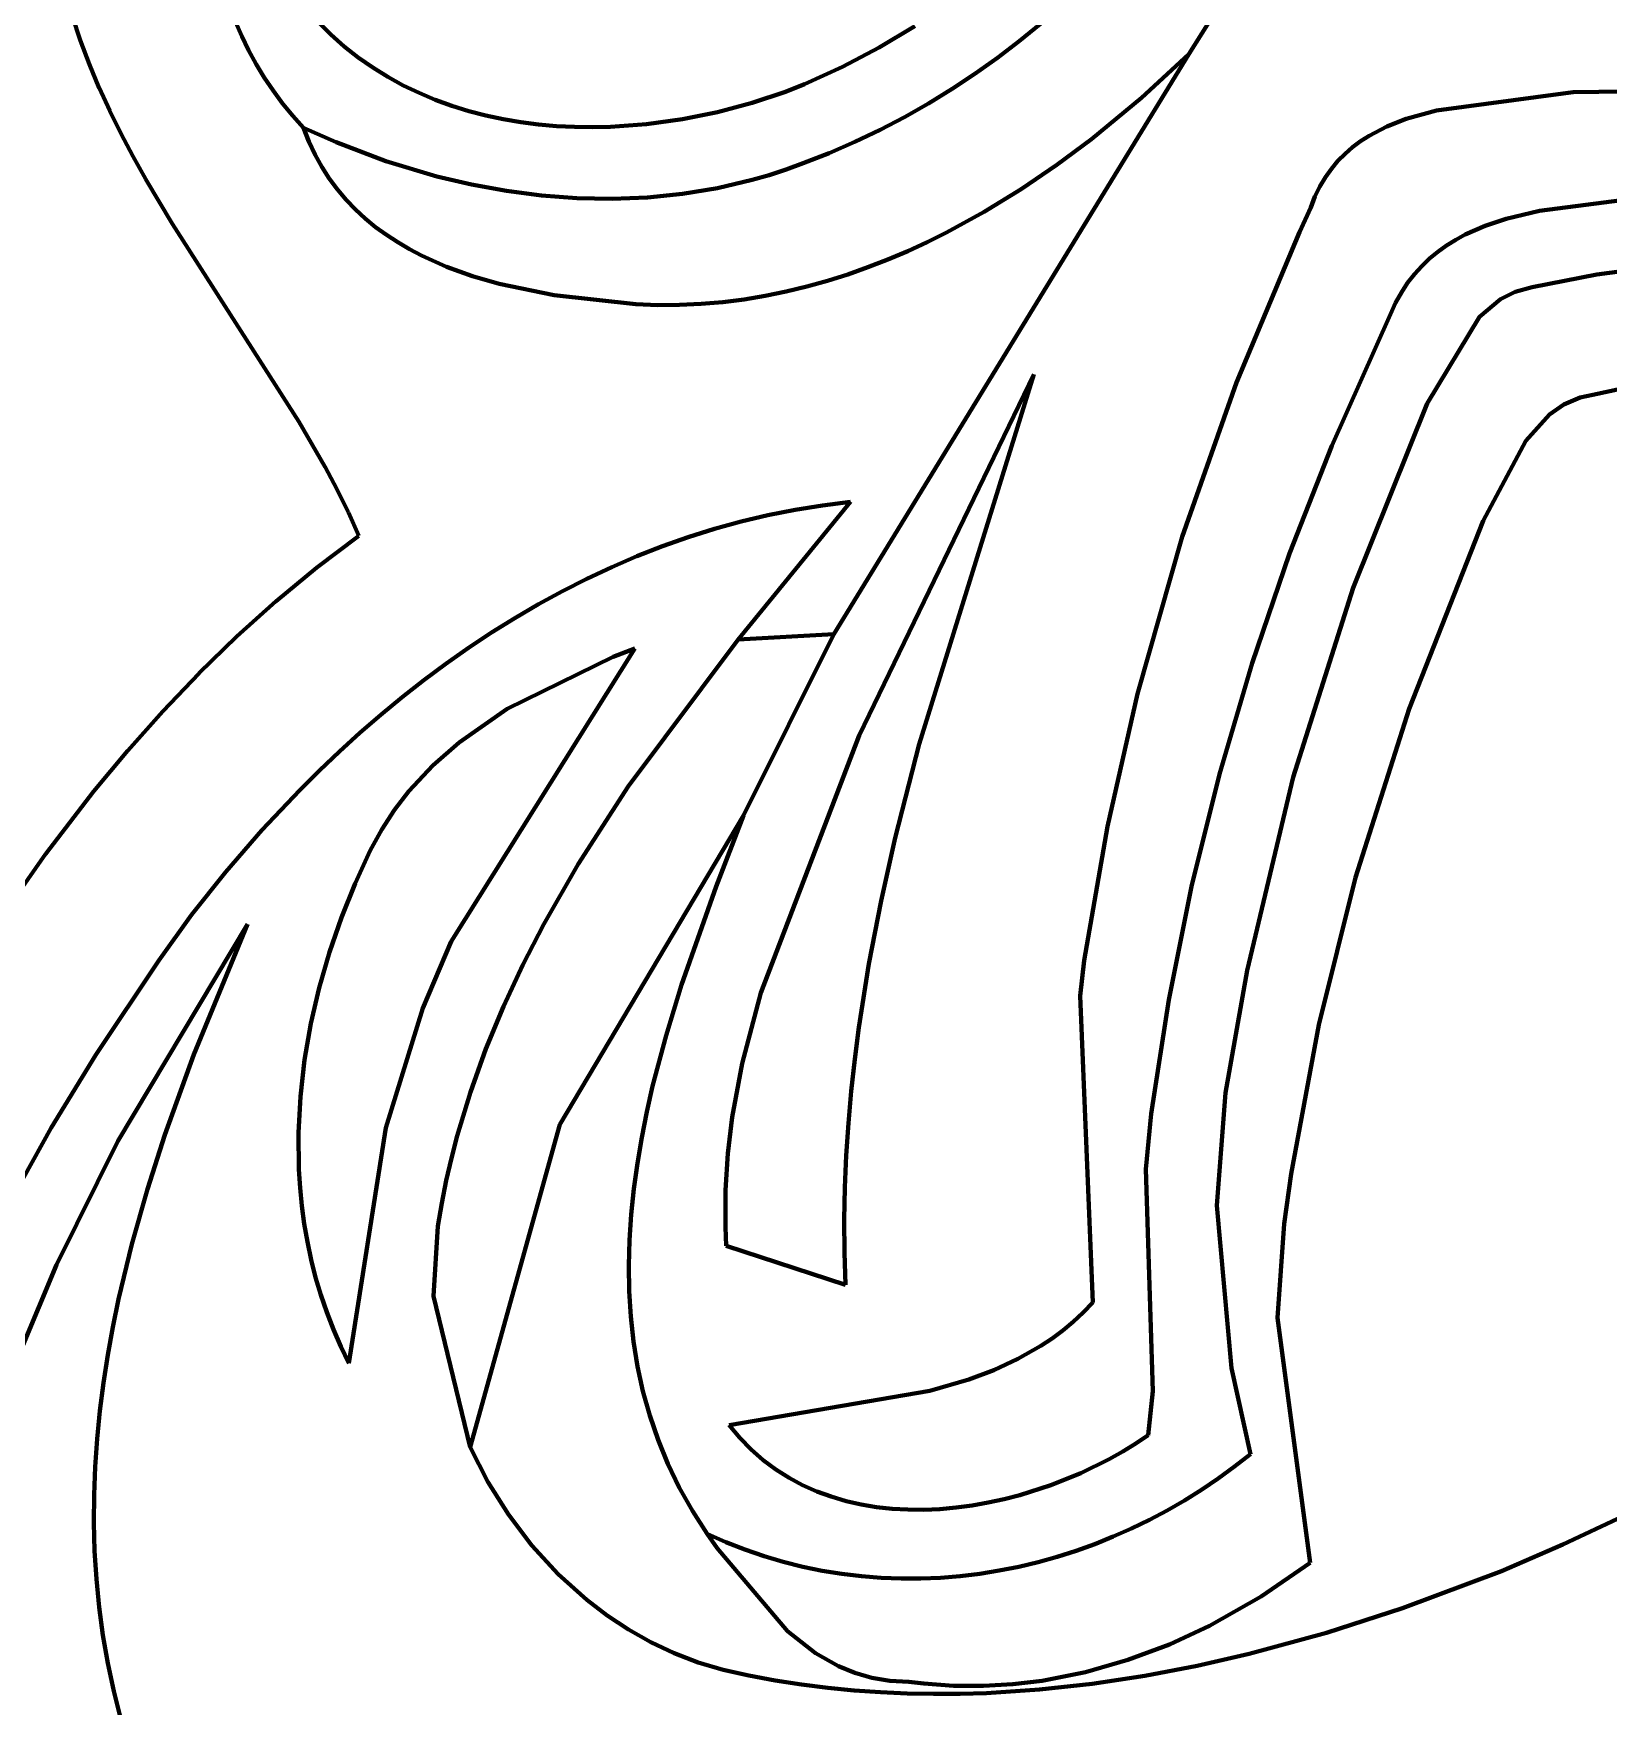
# Model space of a CAD drawing. Header units: millimetres. Extents: x 0.18 to 6.32, y 4.4 to 10.2.
# Drawn here: x 2.471 to 3.273, y 7.366 to 8.218 of the extents above; entities that cross this region are included whole.
import ezdxf

# ---------------------------------------------------------------- set-up
doc = ezdxf.new("R2010")
doc.units = ezdxf.units.MM
for name, color, linetype, lineweight in [('color#004f00ff', 7, 'CONTINUOUS', 100), ('color#86026eff', 7, 'CONTINUOUS', 100), ('color#b36001ff', 7, 'CONTINUOUS', 100), ('color#ba871eff', 7, 'CONTINUOUS', 100), ('color#fdfdfaff', 7, 'CONTINUOUS', 100)]:
    doc.layers.add(name, color=color, linetype=linetype, lineweight=lineweight)

msp = doc.modelspace()

# ---------------------------------------------------------------- linework, layer by layer
at = {"layer": 'color#004f00ff'}
for p, q in [((2.49484, 8.21421), (2.49084, 8.22651)), ((2.57372, 8.22368), (2.57688, 8.21638)), ((2.49935, 8.20208), (2.49484, 8.21421)), ((2.57688, 8.21638), (2.58036, 8.20921)), ((2.50433, 8.19011), (2.49935, 8.20208)), ((2.58036, 8.20921), (2.58418, 8.20218)), ((2.58418, 8.20218), (2.58834, 8.19532)), ((3.05893, 8.20715), (2.8783, 7.91199)), ((3.03493, 8.185), (3.05893, 8.20715)), ((2.58834, 8.19532), (2.59284, 8.18863)), ((2.50973, 8.1783), (2.50433, 8.19011)), ((2.59284, 8.18863), (2.59768, 8.18212)), ((3.00954, 8.164), (3.03493, 8.185)), ((2.51552, 8.16662), (2.50973, 8.1783)), ((2.59768, 8.18212), (2.60287, 8.1758)), ((2.60287, 8.1758), (2.60842, 8.16968)), ((2.60842, 8.16968), (2.61114, 8.16268)), ((2.52164, 8.15505), (2.51552, 8.16662)), ((2.61114, 8.16268), (2.61424, 8.15605)), ((2.99187, 8.15081), (3.00954, 8.164)), ((2.52807, 8.14359), (2.52164, 8.15505)), ((2.61424, 8.15605), (2.6177, 8.14979)), ((2.97365, 8.13841), (2.99187, 8.15081)), ((2.54164, 8.12092), (2.52807, 8.14359)), ((2.6177, 8.14979), (2.6215, 8.14387)), ((2.6215, 8.14387), (2.62563, 8.1383)), ((2.62563, 8.1383), (2.63007, 8.13306)), ((2.63007, 8.13306), (2.63481, 8.12813)), ((2.9549, 8.12689), (2.97365, 8.13841)), ((2.63481, 8.12813), (2.63981, 8.12352)), ((2.93564, 8.11637), (2.9549, 8.12689)), ((2.6062, 8.02008), (2.54164, 8.12092)), ((2.63981, 8.12352), (2.64508, 8.11921)), ((2.64508, 8.11921), (2.65058, 8.11518)), ((2.92582, 8.11151), (2.93564, 8.11637)), ((2.65058, 8.11518), (2.65631, 8.11144)), ((2.65631, 8.11144), (2.66224, 8.10796)), ((2.66224, 8.10796), (2.66836, 8.10475)), ((2.91589, 8.10694), (2.92582, 8.11151)), ((2.66836, 8.10475), (2.68109, 8.09904)), ((2.68109, 8.09904), (2.69436, 8.09425)), ((2.89569, 8.09873), (2.90585, 8.10268)), ((2.90585, 8.10268), (2.91589, 8.10694)), ((2.69436, 8.09425), (2.70803, 8.09027)), ((2.86458, 8.0889), (2.87505, 8.09182)), ((2.87505, 8.09182), (2.88543, 8.0951)), ((2.88543, 8.0951), (2.89569, 8.09873)), ((2.70803, 8.09027), (2.73602, 8.08447)), ((2.73602, 8.08447), (2.77751, 8.07988)), ((2.82174, 8.08101), (2.83259, 8.08239)), ((2.83259, 8.08239), (2.84334, 8.08417)), ((2.84334, 8.08417), (2.85401, 8.08634)), ((2.85401, 8.08634), (2.86458, 8.0889)), ((2.77751, 8.07988), (2.78868, 8.07949)), ((2.78868, 8.07949), (2.79978, 8.07955)), ((2.79978, 8.07955), (2.8108, 8.08006)), ((2.8108, 8.08006), (2.82174, 8.08101)), ((3.24986, 8.02882), (3.25827, 8.03242)), ((3.25827, 8.03242), (3.26456, 8.03388)), ((3.26456, 8.03388), (3.27949, 8.03705)), ((3.2306, 8.01038), (3.24256, 8.02377)), ((3.24256, 8.02377), (3.24986, 8.02882)), ((2.6193, 7.99722), (2.6062, 8.02008)), ((3.20886, 7.96971), (3.2306, 8.01038)), ((2.62542, 7.98563), (2.6193, 7.99722)), ((2.63119, 7.97393), (2.62542, 7.98563)), ((2.63659, 7.96208), (2.63119, 7.97393)), ((2.82964, 7.90933), (2.88673, 7.97926)), ((2.84474, 7.97253), (2.83107, 7.96928)), ((2.85858, 7.97529), (2.84474, 7.97253)), ((2.87257, 7.97754), (2.85858, 7.97529)), ((2.88673, 7.97926), (2.87257, 7.97754)), ((2.81756, 7.96555), (2.80423, 7.96136)), ((2.83107, 7.96928), (2.81756, 7.96555)), ((3.17113, 7.87397), (3.20886, 7.96971)), ((2.61509, 7.94583), (2.63659, 7.96208)), ((2.79106, 7.95671), (2.77807, 7.95163)), ((2.80423, 7.96136), (2.79106, 7.95671)), ((2.59437, 7.92871), (2.61509, 7.94583)), ((2.76526, 7.94613), (2.75264, 7.94021)), ((2.77807, 7.95163), (2.76526, 7.94613)), ((2.75264, 7.94021), (2.7402, 7.93391)), ((2.57441, 7.9108), (2.59437, 7.92871)), ((2.7402, 7.93391), (2.72794, 7.92722)), ((2.71588, 7.92016), (2.70401, 7.91276)), ((2.72794, 7.92722), (2.71588, 7.92016)), ((2.70401, 7.91276), (2.69234, 7.90502)), ((2.8783, 7.91199), (2.82964, 7.90933)), ((2.55518, 7.89213), (2.57441, 7.9108)), ((2.69234, 7.90502), (2.68087, 7.89695)), ((2.68087, 7.89695), (2.66961, 7.88857)), ((2.53667, 7.87276), (2.55518, 7.89213)), ((2.66961, 7.88857), (2.65855, 7.8799)), ((2.65855, 7.8799), (2.6477, 7.87095)), ((2.51886, 7.85274), (2.53667, 7.87276)), ((2.6477, 7.87095), (2.63706, 7.86173)), ((3.14385, 7.78808), (3.17113, 7.87397)), ((2.63706, 7.86173), (2.62664, 7.85226)), ((2.50171, 7.83211), (2.51886, 7.85274)), ((2.62664, 7.85226), (2.61644, 7.84255)), ((2.61644, 7.84255), (2.60646, 7.83262)), ((2.47719, 7.80016), (2.50171, 7.83211)), ((2.60646, 7.83262), (2.58718, 7.81213)), ((2.73879, 7.66234), (2.83237, 7.81975)), ((2.83237, 7.81975), (2.81844, 7.78359)), ((2.58718, 7.81213), (2.56882, 7.79092)), ((2.45406, 7.76715), (2.47719, 7.80016)), ((2.56882, 7.79092), (2.55142, 7.7691)), ((3.12515, 7.71316), (3.14385, 7.78808)), ((2.81844, 7.78359), (2.80077, 7.73344)), ((2.55142, 7.7691), (2.53474, 7.74581)), ((2.53474, 7.74581), (2.50257, 7.69784)), ((2.80077, 7.73344), (2.79292, 7.70777)), ((2.79292, 7.70777), (2.78608, 7.68183)), ((3.11109, 7.63726), (3.12515, 7.71316)), ((2.50257, 7.69784), (2.47995, 7.66067)), ((2.78608, 7.68183), (2.78312, 7.6688)), ((2.78312, 7.6688), (2.78051, 7.65574)), ((2.47995, 7.66067), (2.4658, 7.63533)), ((2.69319, 7.49815), (2.73879, 7.66234)), ((2.78051, 7.65574), (2.77829, 7.64267)), ((2.77829, 7.64267), (2.77648, 7.62961)), ((3.1075, 7.61177), (3.11109, 7.63726)), ((2.77648, 7.62961), (2.77513, 7.61655)), ((2.77513, 7.61655), (2.77427, 7.60353)), ((3.1042, 7.56391), (3.1075, 7.61177)), ((2.77427, 7.60353), (2.77392, 7.59054)), ((2.77392, 7.59054), (2.77413, 7.57761)), ((2.77413, 7.57761), (2.77492, 7.56474)), ((2.77492, 7.56474), (2.77633, 7.55196)), ((3.12072, 7.43932), (3.1042, 7.56391)), ((2.77633, 7.55196), (2.77839, 7.53926)), ((2.77839, 7.53926), (2.78114, 7.52668)), ((2.78114, 7.52668), (2.7846, 7.51421)), ((2.7846, 7.51421), (2.78882, 7.50187)), ((2.7022, 7.48056), (2.69319, 7.49815)), ((2.78882, 7.50187), (2.79382, 7.48968)), ((2.79382, 7.48968), (2.79964, 7.47765)), ((2.71272, 7.46382), (2.7022, 7.48056)), ((2.79964, 7.47765), (2.80631, 7.46579)), ((2.72466, 7.44811), (2.71272, 7.46382)), ((2.80631, 7.46579), (2.81387, 7.45412)), ((3.28008, 7.46311), (3.24935, 7.44862)), ((2.81387, 7.45412), (2.81898, 7.44674)), ((2.73796, 7.43358), (2.72466, 7.44811)), ((2.81898, 7.44674), (2.85465, 7.40448)), ((3.24935, 7.44862), (3.21823, 7.43503)), ((3.09586, 7.42214), (3.12072, 7.43932)), ((3.21823, 7.43503), (3.16775, 7.41614)), ((2.75252, 7.42042), (2.73796, 7.43358)), ((2.7629, 7.41249), (2.75252, 7.42042)), ((3.06959, 7.40723), (3.09586, 7.42214)), ((2.77378, 7.40528), (2.7629, 7.41249)), ((3.16775, 7.41614), (3.12904, 7.40366)), ((2.78515, 7.39885), (2.77378, 7.40528)), ((2.85465, 7.40448), (2.86896, 7.39334)), ((3.04908, 7.39773), (3.06959, 7.40723)), ((3.12904, 7.40366), (3.08974, 7.39293)), ((2.79698, 7.39325), (2.78515, 7.39885)), ((2.80924, 7.38852), (2.79698, 7.39325)), ((2.86896, 7.39334), (2.88065, 7.3867)), ((3.02797, 7.38982), (3.04908, 7.39773)), ((3.08974, 7.39293), (3.06326, 7.38686)), ((2.82192, 7.38473), (2.80924, 7.38852)), ((2.83499, 7.38191), (2.82192, 7.38473)), ((2.88065, 7.3867), (2.88895, 7.38327)), ((2.98431, 7.37929), (3.00636, 7.38363)), ((3.00636, 7.38363), (3.02797, 7.38982)), ((3.06326, 7.38686), (3.03662, 7.38176)), ((2.84836, 7.37944), (2.83499, 7.38191)), ((2.86176, 7.37736), (2.84836, 7.37944)), ((2.87518, 7.37566), (2.86176, 7.37736)), ((2.88863, 7.37434), (2.87518, 7.37566)), ((2.88895, 7.38327), (2.89767, 7.38073)), ((2.89767, 7.38073), (2.90683, 7.37919)), ((2.90683, 7.37919), (2.91646, 7.37872)), ((2.91646, 7.37872), (2.92408, 7.37779)), ((2.92408, 7.37779), (2.93928, 7.37671)), ((2.93928, 7.37671), (2.9544, 7.37662)), ((2.9544, 7.37662), (2.96942, 7.37749)), ((2.96942, 7.37749), (2.98431, 7.37929)), ((3.00984, 7.3777), (2.98296, 7.37476)), ((3.03662, 7.38176), (3.00984, 7.3777)), ((2.90209, 7.37338), (2.88863, 7.37434)), ((2.91557, 7.37278), (2.90209, 7.37338)), ((2.92905, 7.37252), (2.91557, 7.37278)), ((2.94253, 7.3726), (2.92905, 7.37252)), ((2.95602, 7.373), (2.94253, 7.3726)), ((2.98296, 7.37476), (2.95602, 7.373))]:
    msp.add_line(p, q, dxfattribs=at)
at = {"layer": 'color#86026eff'}
for p, q in [((3.22231, 8.46686), (3.05893, 8.20715)), ((2.97267, 8.21384), (2.98356, 8.22264)), ((2.96153, 8.20537), (2.97267, 8.21384)), ((2.95014, 8.19726), (2.96153, 8.20537)), ((3.05893, 8.20715), (3.03493, 8.185)), ((2.93848, 8.18951), (2.95014, 8.19726)), ((2.92655, 8.18215), (2.93848, 8.18951)), ((3.03493, 8.185), (3.00954, 8.164)), ((2.91434, 8.17519), (2.92655, 8.18215)), ((2.61114, 8.16268), (2.60842, 8.16968)), ((2.60842, 8.16968), (2.62491, 8.16239)), ((2.88907, 8.16254), (2.90185, 8.16865)), ((2.90185, 8.16865), (2.91434, 8.17519)), ((2.61424, 8.15605), (2.61114, 8.16268)), ((2.62491, 8.16239), (2.65028, 8.15282)), ((2.876, 8.15689), (2.88907, 8.16254)), ((3.00954, 8.164), (2.99187, 8.15081)), ((2.6177, 8.14979), (2.61424, 8.15605)), ((2.65028, 8.15282), (2.67628, 8.145)), ((2.85404, 8.14854), (2.86263, 8.15171)), ((2.86263, 8.15171), (2.876, 8.15689)), ((2.99187, 8.15081), (2.97365, 8.13841)), ((2.6215, 8.14387), (2.6177, 8.14979)), ((2.62563, 8.1383), (2.6215, 8.14387)), ((2.67628, 8.145), (2.69389, 8.14084)), ((2.81908, 8.139), (2.83667, 8.14316)), ((2.83667, 8.14316), (2.84539, 8.14569)), ((2.84539, 8.14569), (2.85404, 8.14854)), ((2.63007, 8.13306), (2.62563, 8.1383)), ((2.63481, 8.12813), (2.63007, 8.13306)), ((2.69389, 8.14084), (2.71167, 8.13756)), ((2.71167, 8.13756), (2.72956, 8.13522)), ((2.72956, 8.13522), (2.74752, 8.13386)), ((2.74752, 8.13386), (2.7655, 8.13351)), ((2.7655, 8.13351), (2.78345, 8.13422)), ((2.78345, 8.13422), (2.80133, 8.13604)), ((2.80133, 8.13604), (2.81908, 8.139)), ((2.97365, 8.13841), (2.9549, 8.12689)), ((2.63981, 8.12352), (2.63481, 8.12813)), ((2.9549, 8.12689), (2.93564, 8.11637)), ((2.64508, 8.11921), (2.63981, 8.12352)), ((2.65058, 8.11518), (2.64508, 8.11921)), ((2.93564, 8.11637), (2.92582, 8.11151)), ((2.65631, 8.11144), (2.65058, 8.11518)), ((2.66224, 8.10796), (2.65631, 8.11144)), ((2.66836, 8.10475), (2.66224, 8.10796)), ((2.92582, 8.11151), (2.91589, 8.10694)), ((2.68109, 8.09904), (2.66836, 8.10475)), ((2.69436, 8.09425), (2.68109, 8.09904)), ((2.90585, 8.10268), (2.89569, 8.09873)), ((2.91589, 8.10694), (2.90585, 8.10268)), ((3.26671, 8.09501), (3.30011, 8.09955)), ((2.70803, 8.09027), (2.69436, 8.09425)), ((2.87505, 8.09182), (2.86458, 8.0889)), ((2.88543, 8.0951), (2.87505, 8.09182)), ((2.89569, 8.09873), (2.88543, 8.0951)), ((3.23372, 8.08862), (3.26671, 8.09501)), ((2.73602, 8.08447), (2.70803, 8.09027)), ((2.77751, 8.07988), (2.73602, 8.08447)), ((2.83259, 8.08239), (2.82174, 8.08101)), ((2.84334, 8.08417), (2.83259, 8.08239)), ((2.85401, 8.08634), (2.84334, 8.08417)), ((2.86458, 8.0889), (2.85401, 8.08634)), ((3.20695, 8.07356), (3.21756, 8.08249)), ((3.21756, 8.08249), (3.22511, 8.08628)), ((3.22511, 8.08628), (3.23372, 8.08862)), ((2.78868, 8.07949), (2.77751, 8.07988)), ((2.79978, 8.07955), (2.78868, 8.07949)), ((2.8108, 8.08006), (2.79978, 8.07955)), ((2.82174, 8.08101), (2.8108, 8.08006)), ((3.18034, 8.02945), (3.20695, 8.07356)), ((3.25827, 8.03242), (3.24986, 8.02882)), ((3.26456, 8.03388), (3.25827, 8.03242)), ((3.27949, 8.03705), (3.26456, 8.03388)), ((3.14269, 7.93559), (3.18034, 8.02945)), ((3.24256, 8.02377), (3.2306, 8.01038)), ((3.24986, 8.02882), (3.24256, 8.02377)), ((3.2306, 8.01038), (3.20886, 7.96971)), ((3.20886, 7.96971), (3.17113, 7.87397)), ((3.11206, 7.83916), (3.14269, 7.93559)), ((2.82964, 7.90933), (2.8783, 7.91199)), ((2.8783, 7.91199), (2.83237, 7.81975)), ((2.77364, 7.83438), (2.82964, 7.90933)), ((3.17113, 7.87397), (3.14385, 7.78808)), ((3.08863, 7.74074), (3.11206, 7.83916)), ((2.74812, 7.79492), (2.77364, 7.83438)), ((2.83237, 7.81975), (2.73879, 7.66234)), ((2.73063, 7.76441), (2.74812, 7.79492)), ((3.14385, 7.78808), (3.12515, 7.71316)), ((2.71992, 7.74361), (2.73063, 7.76441)), ((2.71007, 7.72243), (2.71992, 7.74361)), ((3.07773, 7.67847), (3.08863, 7.74074)), ((2.70118, 7.70088), (2.71007, 7.72243)), ((3.12515, 7.71316), (3.11109, 7.63726)), ((2.69331, 7.67893), (2.70118, 7.70088)), ((2.68657, 7.65658), (2.69331, 7.67893)), ((3.07318, 7.62109), (3.07773, 7.67847)), ((2.68365, 7.64525), (2.68657, 7.65658)), ((2.73879, 7.66234), (2.69319, 7.49815)), ((2.68104, 7.63382), (2.68365, 7.64525)), ((2.67876, 7.62228), (2.68104, 7.63382)), ((3.11109, 7.63726), (3.1075, 7.61177)), ((2.67681, 7.61064), (2.67876, 7.62228)), ((3.08066, 7.53844), (3.07318, 7.62109)), ((2.6746, 7.57502), (2.67681, 7.61064)), ((3.1075, 7.61177), (3.1042, 7.56391)), ((2.69319, 7.49815), (2.6746, 7.57502)), ((3.1042, 7.56391), (3.12072, 7.43932)), ((3.09032, 7.49467), (3.08066, 7.53844)), ((3.08225, 7.4883), (3.09032, 7.49467)), ((3.07397, 7.48224), (3.08225, 7.4883)), ((3.06549, 7.47649), (3.07397, 7.48224)), ((3.048, 7.46595), (3.05683, 7.47106)), ((3.05683, 7.47106), (3.06549, 7.47649)), ((3.02985, 7.45671), (3.039, 7.46116)), ((3.039, 7.46116), (3.048, 7.46595)), ((2.81898, 7.44674), (2.81387, 7.45412)), ((2.81387, 7.45412), (2.8234, 7.44986)), ((3.01114, 7.44883), (3.02056, 7.4526)), ((3.02056, 7.4526), (3.02985, 7.45671)), ((2.85465, 7.40448), (2.81898, 7.44674)), ((2.8234, 7.44986), (2.83303, 7.44605)), ((2.83303, 7.44605), (2.84276, 7.44269)), ((2.99197, 7.44234), (3.0016, 7.44541)), ((3.0016, 7.44541), (3.01114, 7.44883)), ((2.84276, 7.44269), (2.85257, 7.43977)), ((2.85257, 7.43977), (2.86245, 7.43729)), ((2.86245, 7.43729), (2.87239, 7.43524)), ((2.87239, 7.43524), (2.88237, 7.43362)), ((2.9526, 7.43374), (2.96254, 7.43533)), ((2.96254, 7.43533), (2.97242, 7.4373)), ((2.97242, 7.4373), (2.98223, 7.43964)), ((2.98223, 7.43964), (2.99197, 7.44234)), ((3.12072, 7.43932), (3.09586, 7.42214)), ((2.88237, 7.43362), (2.89239, 7.43242)), ((2.89239, 7.43242), (2.90244, 7.43163)), ((2.90244, 7.43163), (2.91249, 7.43126)), ((2.91249, 7.43126), (2.92255, 7.43129)), ((2.92255, 7.43129), (2.93259, 7.43171)), ((2.93259, 7.43171), (2.94261, 7.43253)), ((2.94261, 7.43253), (2.9526, 7.43374)), ((3.09586, 7.42214), (3.06959, 7.40723)), ((2.86896, 7.39334), (2.85465, 7.40448)), ((3.06959, 7.40723), (3.04908, 7.39773)), ((2.88065, 7.3867), (2.86896, 7.39334)), ((3.04908, 7.39773), (3.02797, 7.38982)), ((2.88895, 7.38327), (2.88065, 7.3867)), ((3.00636, 7.38363), (2.98431, 7.37929)), ((3.02797, 7.38982), (3.00636, 7.38363)), ((2.89767, 7.38073), (2.88895, 7.38327)), ((2.90683, 7.37919), (2.89767, 7.38073)), ((2.91646, 7.37872), (2.90683, 7.37919)), ((2.92408, 7.37779), (2.91646, 7.37872)), ((2.93928, 7.37671), (2.92408, 7.37779)), ((2.9544, 7.37662), (2.93928, 7.37671)), ((2.96942, 7.37749), (2.9544, 7.37662)), ((2.98431, 7.37929), (2.96942, 7.37749))]:
    msp.add_line(p, q, dxfattribs=at)
at = {"layer": 'color#b36001ff'}
for p, q in [((2.62221, 8.21728), (2.61565, 8.22385)), ((2.91946, 8.22148), (2.90132, 8.21067)), ((2.62907, 8.21119), (2.62221, 8.21728)), ((2.6362, 8.20555), (2.62907, 8.21119)), ((2.90132, 8.21067), (2.88263, 8.20083)), ((2.6436, 8.20037), (2.6362, 8.20555)), ((2.65123, 8.19563), (2.6436, 8.20037)), ((2.65909, 8.19132), (2.65123, 8.19563)), ((2.88263, 8.20083), (2.86342, 8.19202)), ((2.66716, 8.18744), (2.65909, 8.19132)), ((2.67542, 8.18397), (2.66716, 8.18744)), ((2.85364, 8.18802), (2.83668, 8.18236)), ((2.86342, 8.19202), (2.85364, 8.18802)), ((3.18509, 8.1786), (3.24962, 8.18718)), ((3.24962, 8.18718), (3.2546, 8.18785)), ((3.2546, 8.18785), (3.35617, 8.18905)), ((2.68385, 8.18092), (2.67542, 8.18397)), ((2.69244, 8.17826), (2.68385, 8.18092)), ((2.70116, 8.17598), (2.69244, 8.17826)), ((2.71, 8.17409), (2.70116, 8.17598)), ((2.81916, 8.17768), (2.80121, 8.17404)), ((2.83668, 8.18236), (2.81916, 8.17768)), ((3.16957, 8.17429), (3.18509, 8.1786)), ((2.71895, 8.17257), (2.71, 8.17409)), ((2.72798, 8.17141), (2.71895, 8.17257)), ((2.73708, 8.1706), (2.72798, 8.17141)), ((2.74623, 8.17014), (2.73708, 8.1706)), ((2.75541, 8.17), (2.74623, 8.17014)), ((2.76461, 8.1702), (2.75541, 8.17)), ((2.78298, 8.17153), (2.76461, 8.1702)), ((2.80121, 8.17404), (2.78298, 8.17153)), ((3.15071, 8.1657), (3.15983, 8.17046)), ((3.15983, 8.17046), (3.16957, 8.17429)), ((3.13852, 8.15654), (3.14237, 8.15989)), ((3.14237, 8.15989), (3.14644, 8.16294)), ((3.14644, 8.16294), (3.15071, 8.1657)), ((3.13156, 8.14888), (3.13491, 8.15288)), ((3.13491, 8.15288), (3.13852, 8.15654)), ((3.1257, 8.13983), (3.12849, 8.14454)), ((3.12849, 8.14454), (3.13156, 8.14888)), ((3.12106, 8.12924), (3.12322, 8.13474)), ((3.12322, 8.13474), (3.1257, 8.13983)), ((3.30595, 8.13626), (3.23744, 8.12752)), ((3.11527, 8.11666), (3.12106, 8.12924)), ((3.23744, 8.12752), (3.22059, 8.12345)), ((3.08319, 8.04002), (3.11527, 8.11666)), ((3.20987, 8.11984), (3.19971, 8.11535)), ((3.22059, 8.12345), (3.20987, 8.11984)), ((3.19023, 8.10984), (3.18579, 8.10667)), ((3.19488, 8.11273), (3.19023, 8.10984)), ((3.19971, 8.11535), (3.19488, 8.11273)), ((3.17758, 8.09938), (3.17384, 8.09524)), ((3.18157, 8.10319), (3.17758, 8.09938)), ((3.18579, 8.10667), (3.18157, 8.10319)), ((3.17037, 8.09074), (3.16717, 8.08586)), ((3.17384, 8.09524), (3.17037, 8.09074)), ((3.16717, 8.08586), (3.16428, 8.0806)), ((3.1617, 8.07493), (3.13174, 8.00781)), ((3.16428, 8.0806), (3.1617, 8.07493)), ((3.05568, 7.96158), (3.08319, 8.04002)), ((3.13174, 8.00781), (3.1103, 7.95298)), ((3.03289, 7.88164), (3.05568, 7.96158)), ((3.1103, 7.95298), (3.0912, 7.89726)), ((2.77697, 7.90476), (2.68356, 7.75552)), ((2.76594, 7.90047), (2.77697, 7.90476)), ((2.71204, 7.87399), (2.76594, 7.90047)), ((3.0912, 7.89726), (3.07453, 7.84077)), ((3.0176, 7.81408), (3.03289, 7.88164)), ((2.68752, 7.85687), (2.71204, 7.87399)), ((2.67414, 7.84509), (2.68752, 7.85687)), ((2.66201, 7.83206), (2.67414, 7.84509)), ((3.07453, 7.84077), (3.06037, 7.78362)), ((2.65472, 7.82264), (2.66201, 7.83206)), ((2.64815, 7.81259), (2.65472, 7.82264)), ((2.64235, 7.80189), (2.64815, 7.81259)), ((3.00576, 7.74586), (3.0176, 7.81408)), ((2.63463, 7.78504), (2.64235, 7.80189)), ((2.62769, 7.76773), (2.63463, 7.78504)), ((3.06037, 7.78362), (3.0488, 7.72591)), ((2.62159, 7.75003), (2.62769, 7.76773)), ((2.61639, 7.732), (2.62159, 7.75003)), ((2.68356, 7.75552), (2.66912, 7.72168)), ((3.00362, 7.72786), (3.00576, 7.74586)), ((2.61216, 7.71372), (2.61639, 7.732)), ((3.01009, 7.57182), (3.00362, 7.72786)), ((3.0488, 7.72591), (3.0399, 7.66776)), ((2.66912, 7.72168), (2.65027, 7.66073)), ((2.60894, 7.69526), (2.61216, 7.71372)), ((2.60681, 7.67668), (2.60894, 7.69526)), ((2.60583, 7.65807), (2.60681, 7.67668)), ((3.0399, 7.66776), (3.03711, 7.63961)), ((2.60604, 7.63948), (2.60583, 7.65807)), ((2.65027, 7.66073), (2.63147, 7.54087)), ((2.60662, 7.63022), (2.60604, 7.63948)), ((3.03711, 7.63961), (3.0407, 7.52664)), ((2.60753, 7.62099), (2.60662, 7.63022)), ((2.60876, 7.6118), (2.60753, 7.62099)), ((2.61033, 7.60266), (2.60876, 7.6118)), ((2.61225, 7.59359), (2.61033, 7.60266)), ((2.61453, 7.58458), (2.61225, 7.59359)), ((2.61716, 7.57565), (2.61453, 7.58458)), ((2.62017, 7.5668), (2.61716, 7.57565)), ((3.00519, 7.56674), (3.01009, 7.57182)), ((2.62355, 7.55805), (2.62017, 7.5668)), ((3.0001, 7.56201), (3.00519, 7.56674)), ((2.62731, 7.54941), (2.62355, 7.55805)), ((2.98935, 7.55354), (2.99481, 7.55762)), ((2.99481, 7.55762), (3.0001, 7.56201)), ((2.63147, 7.54087), (2.62731, 7.54941)), ((2.97199, 7.54306), (2.98372, 7.54976)), ((2.98372, 7.54976), (2.98935, 7.55354)), ((2.94696, 7.53259), (2.95971, 7.53737)), ((2.95971, 7.53737), (2.97199, 7.54306)), ((2.92714, 7.52682), (2.94696, 7.53259)), ((2.825, 7.50938), (2.92714, 7.52682)), ((3.0407, 7.52664), (3.03838, 7.50434)), ((2.83046, 7.50288), (2.825, 7.50938)), ((2.83627, 7.49696), (2.83046, 7.50288)), ((3.03838, 7.50434), (3.032, 7.50007)), ((2.84239, 7.49162), (2.83627, 7.49696)), ((3.02534, 7.49599), (3.01843, 7.4921)), ((3.032, 7.50007), (3.02534, 7.49599)), ((2.8488, 7.48683), (2.84239, 7.49162)), ((2.85549, 7.48259), (2.8488, 7.48683)), ((3.01843, 7.4921), (3.00395, 7.48498)), ((2.86243, 7.47887), (2.85549, 7.48259)), ((2.86959, 7.47567), (2.86243, 7.47887)), ((2.98873, 7.47883), (2.97296, 7.47377)), ((3.00395, 7.48498), (2.98873, 7.47883)), ((2.87696, 7.47296), (2.86959, 7.47567)), ((2.88451, 7.47073), (2.87696, 7.47296)), ((2.89221, 7.46897), (2.88451, 7.47073)), ((2.90005, 7.46767), (2.89221, 7.46897)), ((2.95682, 7.46991), (2.94867, 7.46847)), ((2.96493, 7.47168), (2.95682, 7.46991)), ((2.97296, 7.47377), (2.96493, 7.47168)), ((2.90801, 7.46679), (2.90005, 7.46767)), ((2.91605, 7.46635), (2.90801, 7.46679)), ((2.92416, 7.46631), (2.91605, 7.46635)), ((2.93232, 7.46666), (2.92416, 7.46631)), ((2.9405, 7.46738), (2.93232, 7.46666)), ((2.94867, 7.46847), (2.9405, 7.46738))]:
    msp.add_line(p, q, dxfattribs=at)
at = {"layer": 'color#ba871eff'}
for p, q in [((3.05893, 8.20715), (3.22231, 8.46686)), ((2.57688, 8.21638), (2.57372, 8.22368)), ((2.61565, 8.22385), (2.62221, 8.21728)), ((2.90132, 8.21067), (2.91946, 8.22148)), ((2.98356, 8.22264), (2.97267, 8.21384)), ((2.58036, 8.20921), (2.57688, 8.21638)), ((2.62221, 8.21728), (2.62907, 8.21119)), ((2.62907, 8.21119), (2.6362, 8.20555)), ((2.88263, 8.20083), (2.90132, 8.21067)), ((2.97267, 8.21384), (2.96153, 8.20537)), ((2.58418, 8.20218), (2.58036, 8.20921)), ((2.58834, 8.19532), (2.58418, 8.20218)), ((2.6362, 8.20555), (2.6436, 8.20037)), ((2.8783, 7.91199), (3.05893, 8.20715)), ((2.96153, 8.20537), (2.95014, 8.19726)), ((2.59284, 8.18863), (2.58834, 8.19532)), ((2.6436, 8.20037), (2.65123, 8.19563)), ((2.65123, 8.19563), (2.65909, 8.19132)), ((2.86342, 8.19202), (2.88263, 8.20083)), ((2.95014, 8.19726), (2.93848, 8.18951)), ((2.59768, 8.18212), (2.59284, 8.18863)), ((2.65909, 8.19132), (2.66716, 8.18744)), ((2.66716, 8.18744), (2.67542, 8.18397)), ((2.83668, 8.18236), (2.85364, 8.18802)), ((2.85364, 8.18802), (2.86342, 8.19202)), ((2.93848, 8.18951), (2.92655, 8.18215)), ((3.24962, 8.18718), (3.18509, 8.1786)), ((3.2546, 8.18785), (3.24962, 8.18718)), ((3.35617, 8.18905), (3.2546, 8.18785)), ((2.60287, 8.1758), (2.59768, 8.18212)), ((2.60842, 8.16968), (2.60287, 8.1758)), ((2.67542, 8.18397), (2.68385, 8.18092)), ((2.68385, 8.18092), (2.69244, 8.17826)), ((2.69244, 8.17826), (2.70116, 8.17598)), ((2.70116, 8.17598), (2.71, 8.17409)), ((2.80121, 8.17404), (2.81916, 8.17768)), ((2.81916, 8.17768), (2.83668, 8.18236)), ((2.92655, 8.18215), (2.91434, 8.17519)), ((3.18509, 8.1786), (3.16957, 8.17429)), ((2.62491, 8.16239), (2.60842, 8.16968)), ((2.71, 8.17409), (2.71895, 8.17257)), ((2.71895, 8.17257), (2.72798, 8.17141)), ((2.72798, 8.17141), (2.73708, 8.1706)), ((2.73708, 8.1706), (2.74623, 8.17014)), ((2.74623, 8.17014), (2.75541, 8.17)), ((2.75541, 8.17), (2.76461, 8.1702)), ((2.76461, 8.1702), (2.78298, 8.17153)), ((2.78298, 8.17153), (2.80121, 8.17404)), ((2.90185, 8.16865), (2.88907, 8.16254)), ((2.91434, 8.17519), (2.90185, 8.16865)), ((3.15983, 8.17046), (3.15071, 8.1657)), ((3.16957, 8.17429), (3.15983, 8.17046)), ((2.65028, 8.15282), (2.62491, 8.16239)), ((2.88907, 8.16254), (2.876, 8.15689)), ((3.14237, 8.15989), (3.13852, 8.15654)), ((3.14644, 8.16294), (3.14237, 8.15989)), ((3.15071, 8.1657), (3.14644, 8.16294)), ((2.67628, 8.145), (2.65028, 8.15282)), ((2.86263, 8.15171), (2.85404, 8.14854)), ((2.876, 8.15689), (2.86263, 8.15171)), ((3.13491, 8.15288), (3.13156, 8.14888)), ((3.13852, 8.15654), (3.13491, 8.15288)), ((2.69389, 8.14084), (2.67628, 8.145)), ((2.83667, 8.14316), (2.81908, 8.139)), ((2.84539, 8.14569), (2.83667, 8.14316)), ((2.85404, 8.14854), (2.84539, 8.14569)), ((3.12849, 8.14454), (3.1257, 8.13983)), ((3.13156, 8.14888), (3.12849, 8.14454)), ((2.71167, 8.13756), (2.69389, 8.14084)), ((2.72956, 8.13522), (2.71167, 8.13756)), ((2.74752, 8.13386), (2.72956, 8.13522)), ((2.7655, 8.13351), (2.74752, 8.13386)), ((2.78345, 8.13422), (2.7655, 8.13351)), ((2.80133, 8.13604), (2.78345, 8.13422)), ((2.81908, 8.139), (2.80133, 8.13604)), ((3.12322, 8.13474), (3.12106, 8.12924)), ((3.1257, 8.13983), (3.12322, 8.13474)), ((3.23744, 8.12752), (3.30595, 8.13626)), ((3.12106, 8.12924), (3.11527, 8.11666)), ((3.22059, 8.12345), (3.23744, 8.12752)), ((3.11527, 8.11666), (3.08319, 8.04002)), ((3.19971, 8.11535), (3.20987, 8.11984)), ((3.20987, 8.11984), (3.22059, 8.12345)), ((3.18579, 8.10667), (3.19023, 8.10984)), ((3.19023, 8.10984), (3.19488, 8.11273)), ((3.19488, 8.11273), (3.19971, 8.11535)), ((3.17384, 8.09524), (3.17758, 8.09938)), ((3.17758, 8.09938), (3.18157, 8.10319)), ((3.18157, 8.10319), (3.18579, 8.10667)), ((3.30011, 8.09955), (3.26671, 8.09501)), ((3.16717, 8.08586), (3.17037, 8.09074)), ((3.17037, 8.09074), (3.17384, 8.09524)), ((3.26671, 8.09501), (3.23372, 8.08862)), ((3.16428, 8.0806), (3.16717, 8.08586)), ((3.21756, 8.08249), (3.20695, 8.07356)), ((3.22511, 8.08628), (3.21756, 8.08249)), ((3.23372, 8.08862), (3.22511, 8.08628)), ((3.13174, 8.00781), (3.1617, 8.07493)), ((3.1617, 8.07493), (3.16428, 8.0806)), ((3.20695, 8.07356), (3.18034, 8.02945)), ((2.98016, 8.04419), (2.89123, 7.86036)), ((2.92168, 7.85604), (2.98016, 8.04419)), ((3.08319, 8.04002), (3.05568, 7.96158)), ((3.18034, 8.02945), (3.14269, 7.93559)), ((3.1103, 7.95298), (3.13174, 8.00781)), ((2.88673, 7.97926), (2.82964, 7.90933)), ((2.83107, 7.96928), (2.84474, 7.97253)), ((2.84474, 7.97253), (2.85858, 7.97529)), ((2.85858, 7.97529), (2.87257, 7.97754)), ((2.87257, 7.97754), (2.88673, 7.97926)), ((2.80423, 7.96136), (2.81756, 7.96555)), ((2.81756, 7.96555), (2.83107, 7.96928)), ((2.77807, 7.95163), (2.79106, 7.95671)), ((2.79106, 7.95671), (2.80423, 7.96136)), ((3.05568, 7.96158), (3.03289, 7.88164)), ((2.75264, 7.94021), (2.76526, 7.94613)), ((2.76526, 7.94613), (2.77807, 7.95163)), ((3.0912, 7.89726), (3.1103, 7.95298)), ((2.7402, 7.93391), (2.75264, 7.94021)), ((2.72794, 7.92722), (2.7402, 7.93391)), ((3.14269, 7.93559), (3.11206, 7.83916)), ((2.70401, 7.91276), (2.71588, 7.92016)), ((2.71588, 7.92016), (2.72794, 7.92722)), ((2.69234, 7.90502), (2.70401, 7.91276)), ((2.83237, 7.81975), (2.8783, 7.91199)), ((2.68087, 7.89695), (2.69234, 7.90502)), ((2.68356, 7.75552), (2.77697, 7.90476)), ((2.77697, 7.90476), (2.76594, 7.90047)), ((2.82964, 7.90933), (2.77364, 7.83438)), ((2.66961, 7.88857), (2.68087, 7.89695)), ((2.76594, 7.90047), (2.71204, 7.87399)), ((3.07453, 7.84077), (3.0912, 7.89726)), ((2.65855, 7.8799), (2.66961, 7.88857)), ((2.6477, 7.87095), (2.65855, 7.8799)), ((3.03289, 7.88164), (3.0176, 7.81408)), ((2.63706, 7.86173), (2.6477, 7.87095)), ((2.71204, 7.87399), (2.68752, 7.85687)), ((2.62664, 7.85226), (2.63706, 7.86173)), ((2.61644, 7.84255), (2.62664, 7.85226)), ((2.68752, 7.85687), (2.67414, 7.84509)), ((2.89123, 7.86036), (2.84121, 7.72944)), ((2.90947, 7.80831), (2.92168, 7.85604)), ((2.67414, 7.84509), (2.66201, 7.83206)), ((2.60646, 7.83262), (2.61644, 7.84255)), ((3.06037, 7.78362), (3.07453, 7.84077)), ((3.11206, 7.83916), (3.08863, 7.74074)), ((2.58718, 7.81213), (2.60646, 7.83262)), ((2.66201, 7.83206), (2.65472, 7.82264)), ((2.77364, 7.83438), (2.74812, 7.79492)), ((2.65472, 7.82264), (2.64815, 7.81259)), ((2.81844, 7.78359), (2.83237, 7.81975)), ((2.56882, 7.79092), (2.58718, 7.81213)), ((2.64815, 7.81259), (2.64235, 7.80189)), ((3.0176, 7.81408), (3.00576, 7.74586)), ((2.64235, 7.80189), (2.63463, 7.78504)), ((2.90233, 7.77631), (2.90947, 7.80831)), ((2.74812, 7.79492), (2.73063, 7.76441)), ((2.55142, 7.7691), (2.56882, 7.79092)), ((2.63463, 7.78504), (2.62769, 7.76773)), ((2.80077, 7.73344), (2.81844, 7.78359)), ((2.89615, 7.74416), (2.90233, 7.77631)), ((3.0488, 7.72591), (3.06037, 7.78362)), ((2.53474, 7.74581), (2.55142, 7.7691)), ((2.62769, 7.76773), (2.62159, 7.75003)), ((2.57981, 7.7643), (2.51377, 7.65391)), ((2.55254, 7.69797), (2.57981, 7.7643)), ((2.73063, 7.76441), (2.71992, 7.74361)), ((2.62159, 7.75003), (2.61639, 7.732)), ((2.66912, 7.72168), (2.68356, 7.75552)), ((2.50257, 7.69784), (2.53474, 7.74581)), ((2.71992, 7.74361), (2.71007, 7.72243)), ((2.89106, 7.71184), (2.89615, 7.74416)), ((3.00576, 7.74586), (3.00362, 7.72786)), ((2.79292, 7.70777), (2.80077, 7.73344)), ((3.08863, 7.74074), (3.07773, 7.67847)), ((2.61639, 7.732), (2.61216, 7.71372)), ((2.84121, 7.72944), (2.83172, 7.69343)), ((3.00362, 7.72786), (3.01009, 7.57182)), ((3.0399, 7.66776), (3.0488, 7.72591)), ((2.65027, 7.66073), (2.66912, 7.72168)), ((2.71007, 7.72243), (2.70118, 7.70088)), ((2.61216, 7.71372), (2.60894, 7.69526)), ((2.78608, 7.68183), (2.79292, 7.70777)), ((2.88896, 7.69562), (2.89106, 7.71184)), ((2.70118, 7.70088), (2.69331, 7.67893)), ((2.47995, 7.66067), (2.50257, 7.69784)), ((2.53776, 7.65707), (2.55254, 7.69797)), ((2.60894, 7.69526), (2.60681, 7.67668)), ((2.83172, 7.69343), (2.82662, 7.66605)), ((2.88718, 7.67935), (2.88896, 7.69562)), ((2.78312, 7.6688), (2.78608, 7.68183)), ((2.60681, 7.67668), (2.60583, 7.65807)), ((2.69331, 7.67893), (2.68657, 7.65658)), ((2.88574, 7.66304), (2.88718, 7.67935)), ((3.07773, 7.67847), (3.07318, 7.62109)), ((2.78051, 7.65574), (2.78312, 7.6688)), ((2.82662, 7.66605), (2.82437, 7.64759)), ((3.03711, 7.63961), (3.0399, 7.66776)), ((2.4658, 7.63533), (2.47995, 7.66067)), ((2.5289, 7.62942), (2.53776, 7.65707)), ((2.60583, 7.65807), (2.60604, 7.63948)), ((2.63147, 7.54087), (2.65027, 7.66073)), ((2.68657, 7.65658), (2.68365, 7.64525)), ((2.88465, 7.64668), (2.88574, 7.66304)), ((2.51377, 7.65391), (2.48258, 7.59102)), ((2.77829, 7.64267), (2.78051, 7.65574)), ((2.82437, 7.64759), (2.82316, 7.62896)), ((2.60604, 7.63948), (2.60662, 7.63022)), ((2.68365, 7.64525), (2.68104, 7.63382)), ((2.77648, 7.62961), (2.77829, 7.64267)), ((2.88394, 7.63027), (2.88465, 7.64668)), ((3.0407, 7.52664), (3.03711, 7.63961)), ((2.68104, 7.63382), (2.67876, 7.62228)), ((2.52101, 7.60152), (2.5289, 7.62942)), ((2.60662, 7.63022), (2.60753, 7.62099)), ((2.67876, 7.62228), (2.67681, 7.61064)), ((2.77513, 7.61655), (2.77648, 7.62961)), ((2.82316, 7.62896), (2.82308, 7.61015)), ((2.88361, 7.61381), (2.88394, 7.63027)), ((2.60753, 7.62099), (2.60876, 7.6118)), ((2.77427, 7.60353), (2.77513, 7.61655)), ((2.88368, 7.59731), (2.88361, 7.61381)), ((3.07318, 7.62109), (3.08066, 7.53844)), ((2.60876, 7.6118), (2.61033, 7.60266)), ((2.67681, 7.61064), (2.6746, 7.57502)), ((2.82308, 7.61015), (2.8235, 7.60068)), ((2.51425, 7.57341), (2.52101, 7.60152)), ((2.61033, 7.60266), (2.61225, 7.59359)), ((2.77392, 7.59054), (2.77427, 7.60353)), ((2.8235, 7.60068), (2.88418, 7.58075)), ((2.88418, 7.58075), (2.88368, 7.59731)), ((2.48258, 7.59102), (2.46462, 7.54789)), ((2.61225, 7.59359), (2.61453, 7.58458)), ((2.77413, 7.57761), (2.77392, 7.59054)), ((2.61453, 7.58458), (2.61716, 7.57565)), ((2.51135, 7.55928), (2.51425, 7.57341)), ((2.61716, 7.57565), (2.62017, 7.5668)), ((2.6746, 7.57502), (2.69319, 7.49815)), ((2.77492, 7.56474), (2.77413, 7.57761)), ((3.01009, 7.57182), (3.00519, 7.56674)), ((2.62017, 7.5668), (2.62355, 7.55805)), ((2.77633, 7.55196), (2.77492, 7.56474)), ((3.00519, 7.56674), (3.0001, 7.56201)), ((2.50878, 7.54512), (2.51135, 7.55928)), ((2.62355, 7.55805), (2.62731, 7.54941)), ((2.99481, 7.55762), (2.98935, 7.55354)), ((3.0001, 7.56201), (2.99481, 7.55762)), ((2.62731, 7.54941), (2.63147, 7.54087)), ((2.77839, 7.53926), (2.77633, 7.55196)), ((2.98372, 7.54976), (2.97199, 7.54306)), ((2.98935, 7.55354), (2.98372, 7.54976)), ((2.50658, 7.53092), (2.50878, 7.54512)), ((2.78114, 7.52668), (2.77839, 7.53926)), ((2.95971, 7.53737), (2.94696, 7.53259)), ((2.97199, 7.54306), (2.95971, 7.53737)), ((3.08066, 7.53844), (3.09032, 7.49467)), ((2.50475, 7.5167), (2.50658, 7.53092)), ((2.94696, 7.53259), (2.92714, 7.52682)), ((2.7846, 7.51421), (2.78114, 7.52668)), ((2.92714, 7.52682), (2.825, 7.50938)), ((3.03838, 7.50434), (3.0407, 7.52664)), ((2.50333, 7.50245), (2.50475, 7.5167)), ((2.78882, 7.50187), (2.7846, 7.51421)), ((2.825, 7.50938), (2.83046, 7.50288)), ((2.83046, 7.50288), (2.83627, 7.49696)), ((3.032, 7.50007), (3.03838, 7.50434)), ((2.50233, 7.48818), (2.50333, 7.50245)), ((2.69319, 7.49815), (2.7022, 7.48056)), ((2.79382, 7.48968), (2.78882, 7.50187)), ((2.83627, 7.49696), (2.84239, 7.49162)), ((3.01843, 7.4921), (3.02534, 7.49599)), ((3.02534, 7.49599), (3.032, 7.50007)), ((3.09032, 7.49467), (3.08225, 7.4883)), ((2.50176, 7.4739), (2.50233, 7.48818)), ((2.79964, 7.47765), (2.79382, 7.48968)), ((2.84239, 7.49162), (2.8488, 7.48683)), ((2.8488, 7.48683), (2.85549, 7.48259)), ((3.00395, 7.48498), (3.01843, 7.4921)), ((3.08225, 7.4883), (3.07397, 7.48224)), ((2.7022, 7.48056), (2.71272, 7.46382)), ((2.80631, 7.46579), (2.79964, 7.47765)), ((2.85549, 7.48259), (2.86243, 7.47887)), ((2.86243, 7.47887), (2.86959, 7.47567)), ((2.97296, 7.47377), (2.98873, 7.47883)), ((2.98873, 7.47883), (3.00395, 7.48498)), ((3.07397, 7.48224), (3.06549, 7.47649)), ((2.50166, 7.45961), (2.50176, 7.4739)), ((2.86959, 7.47567), (2.87696, 7.47296)), ((2.87696, 7.47296), (2.88451, 7.47073)), ((2.88451, 7.47073), (2.89221, 7.46897)), ((2.89221, 7.46897), (2.90005, 7.46767)), ((2.94867, 7.46847), (2.95682, 7.46991)), ((2.95682, 7.46991), (2.96493, 7.47168)), ((2.96493, 7.47168), (2.97296, 7.47377)), ((3.05683, 7.47106), (3.048, 7.46595)), ((3.06549, 7.47649), (3.05683, 7.47106)), ((2.71272, 7.46382), (2.72466, 7.44811)), ((2.81387, 7.45412), (2.80631, 7.46579)), ((2.90005, 7.46767), (2.90801, 7.46679)), ((2.90801, 7.46679), (2.91605, 7.46635)), ((2.91605, 7.46635), (2.92416, 7.46631)), ((2.92416, 7.46631), (2.93232, 7.46666)), ((2.93232, 7.46666), (2.9405, 7.46738)), ((2.9405, 7.46738), (2.94867, 7.46847)), ((3.039, 7.46116), (3.02985, 7.45671)), ((3.048, 7.46595), (3.039, 7.46116)), ((3.24935, 7.44862), (3.28008, 7.46311)), ((2.50203, 7.44531), (2.50166, 7.45961)), ((2.8234, 7.44986), (2.81387, 7.45412)), ((3.02056, 7.4526), (3.01114, 7.44883)), ((3.02985, 7.45671), (3.02056, 7.4526)), ((2.5029, 7.43102), (2.50203, 7.44531)), ((2.72466, 7.44811), (2.73796, 7.43358)), ((2.83303, 7.44605), (2.8234, 7.44986)), ((2.84276, 7.44269), (2.83303, 7.44605)), ((3.0016, 7.44541), (2.99197, 7.44234)), ((3.01114, 7.44883), (3.0016, 7.44541)), ((3.21823, 7.43503), (3.24935, 7.44862)), ((2.85257, 7.43977), (2.84276, 7.44269)), ((2.86245, 7.43729), (2.85257, 7.43977)), ((2.87239, 7.43524), (2.86245, 7.43729)), ((2.88237, 7.43362), (2.87239, 7.43524)), ((2.96254, 7.43533), (2.9526, 7.43374)), ((2.97242, 7.4373), (2.96254, 7.43533)), ((2.98223, 7.43964), (2.97242, 7.4373)), ((2.99197, 7.44234), (2.98223, 7.43964)), ((3.16775, 7.41614), (3.21823, 7.43503)), ((2.50429, 7.41673), (2.5029, 7.43102)), ((2.73796, 7.43358), (2.75252, 7.42042)), ((2.89239, 7.43242), (2.88237, 7.43362)), ((2.90244, 7.43163), (2.89239, 7.43242)), ((2.91249, 7.43126), (2.90244, 7.43163)), ((2.92255, 7.43129), (2.91249, 7.43126)), ((2.93259, 7.43171), (2.92255, 7.43129)), ((2.94261, 7.43253), (2.93259, 7.43171)), ((2.9526, 7.43374), (2.94261, 7.43253)), ((2.75252, 7.42042), (2.7629, 7.41249)), ((2.50622, 7.40245), (2.50429, 7.41673)), ((2.7629, 7.41249), (2.77378, 7.40528)), ((3.12904, 7.40366), (3.16775, 7.41614)), ((2.5087, 7.38819), (2.50622, 7.40245)), ((2.77378, 7.40528), (2.78515, 7.39885)), ((3.08974, 7.39293), (3.12904, 7.40366)), ((2.78515, 7.39885), (2.79698, 7.39325)), ((2.79698, 7.39325), (2.80924, 7.38852)), ((3.06326, 7.38686), (3.08974, 7.39293)), ((2.51176, 7.37395), (2.5087, 7.38819)), ((2.80924, 7.38852), (2.82192, 7.38473)), ((2.82192, 7.38473), (2.83499, 7.38191)), ((3.03662, 7.38176), (3.06326, 7.38686)), ((2.83499, 7.38191), (2.84836, 7.37944)), ((2.84836, 7.37944), (2.86176, 7.37736)), ((2.86176, 7.37736), (2.87518, 7.37566)), ((2.87518, 7.37566), (2.88863, 7.37434)), ((2.98296, 7.37476), (3.00984, 7.3777)), ((3.00984, 7.3777), (3.03662, 7.38176)), ((2.51542, 7.35974), (2.51176, 7.37395)), ((2.88863, 7.37434), (2.90209, 7.37338)), ((2.90209, 7.37338), (2.91557, 7.37278)), ((2.91557, 7.37278), (2.92905, 7.37252)), ((2.92905, 7.37252), (2.94253, 7.3726)), ((2.94253, 7.3726), (2.95602, 7.373)), ((2.95602, 7.373), (2.98296, 7.37476))]:
    msp.add_line(p, q, dxfattribs=at)
at = {"layer": 'color#fdfdfaff'}
for p, q in [((2.89123, 7.86036), (2.98016, 8.04419)), ((2.98016, 8.04419), (2.92168, 7.85604)), ((2.84121, 7.72944), (2.89123, 7.86036)), ((2.92168, 7.85604), (2.90947, 7.80831)), ((2.90947, 7.80831), (2.90233, 7.77631)), ((2.90233, 7.77631), (2.89615, 7.74416)), ((2.51377, 7.65391), (2.57981, 7.7643)), ((2.57981, 7.7643), (2.55254, 7.69797)), ((2.89615, 7.74416), (2.89106, 7.71184)), ((2.83172, 7.69343), (2.84121, 7.72944)), ((2.89106, 7.71184), (2.88896, 7.69562)), ((2.55254, 7.69797), (2.53776, 7.65707)), ((2.82662, 7.66605), (2.83172, 7.69343)), ((2.88896, 7.69562), (2.88718, 7.67935)), ((2.88718, 7.67935), (2.88574, 7.66304)), ((2.82437, 7.64759), (2.82662, 7.66605)), ((2.53776, 7.65707), (2.5289, 7.62942)), ((2.88574, 7.66304), (2.88465, 7.64668)), ((2.48258, 7.59102), (2.51377, 7.65391)), ((2.82316, 7.62896), (2.82437, 7.64759)), ((2.88465, 7.64668), (2.88394, 7.63027)), ((2.5289, 7.62942), (2.52101, 7.60152)), ((2.82308, 7.61015), (2.82316, 7.62896)), ((2.88394, 7.63027), (2.88361, 7.61381)), ((2.88361, 7.61381), (2.88368, 7.59731)), ((2.8235, 7.60068), (2.82308, 7.61015)), ((2.52101, 7.60152), (2.51425, 7.57341)), ((2.88418, 7.58075), (2.8235, 7.60068)), ((2.88368, 7.59731), (2.88418, 7.58075)), ((2.46462, 7.54789), (2.48258, 7.59102)), ((2.51425, 7.57341), (2.51135, 7.55928)), ((2.51135, 7.55928), (2.50878, 7.54512)), ((2.50878, 7.54512), (2.50658, 7.53092)), ((2.50658, 7.53092), (2.50475, 7.5167)), ((2.50475, 7.5167), (2.50333, 7.50245)), ((2.50333, 7.50245), (2.50233, 7.48818)), ((2.50233, 7.48818), (2.50176, 7.4739)), ((2.50176, 7.4739), (2.50166, 7.45961)), ((2.50166, 7.45961), (2.50203, 7.44531)), ((2.50203, 7.44531), (2.5029, 7.43102)), ((2.5029, 7.43102), (2.50429, 7.41673)), ((2.50429, 7.41673), (2.50622, 7.40245)), ((2.50622, 7.40245), (2.5087, 7.38819)), ((2.5087, 7.38819), (2.51176, 7.37395)), ((2.51176, 7.37395), (2.51542, 7.35974))]:
    msp.add_line(p, q, dxfattribs=at)

doc.saveas('drawing.dxf')
